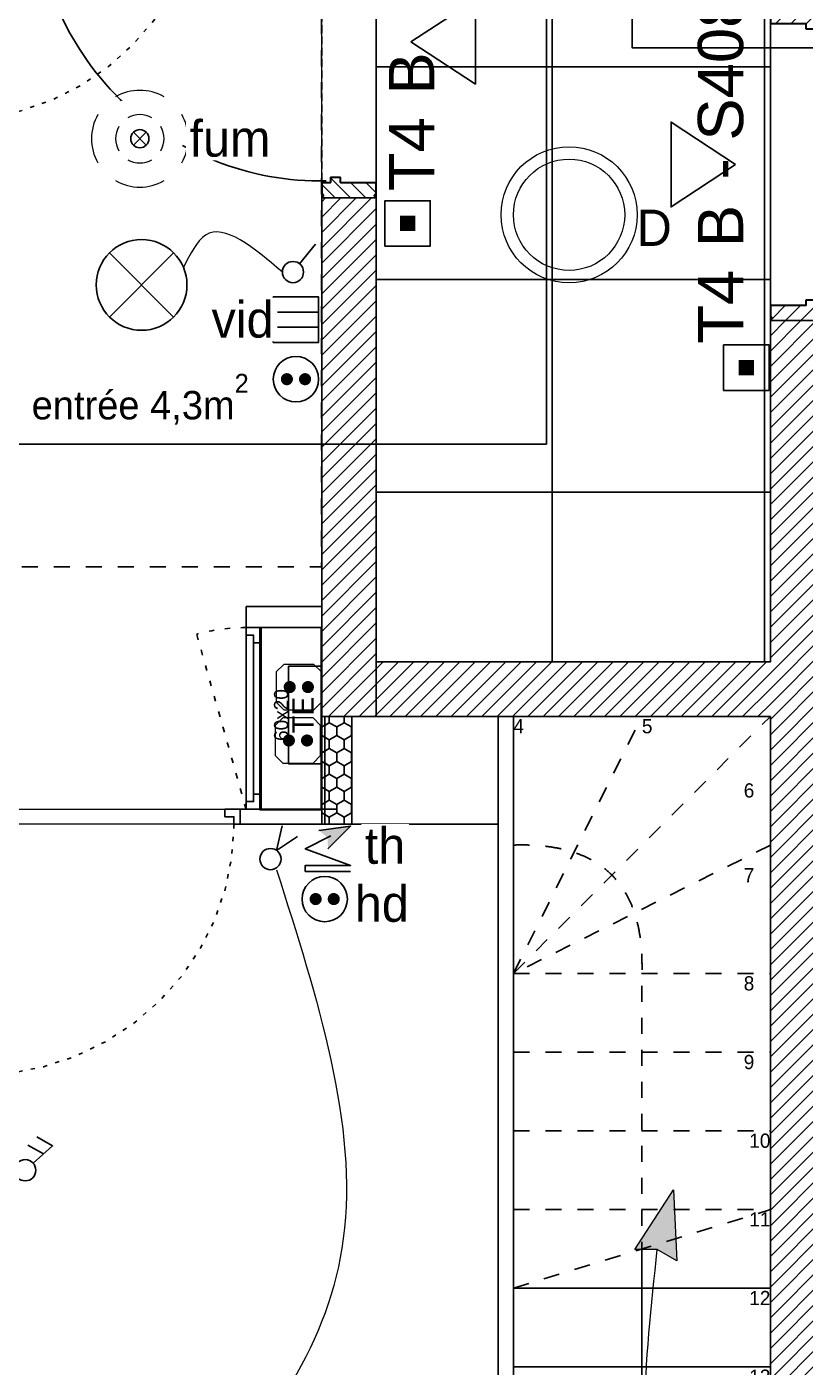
# Model space of a CAD drawing. Header units: centimetres. Extents: x -58072 to 12532, y -30603 to 6224.
# Drawn here: x 11185.5 to 11442.9, y 2738.3 to 3181.3 of the extents above; entities that cross this region are included whole.
import ezdxf

# ---------------------------------------------------------------- set-up
doc = ezdxf.new("R2010")
doc.units = ezdxf.units.CM
for name, pattern in [('Style de ligne -13', [0.147638, 0.098425, -0.049213]), ('Style de ligne -18', [0.164042, 0.054681, -0.109361]), ('Style de ligne -5', [0.20828, 0.069425, -0.138855]), ('VW-01', [0.41656, 0.20828, -0.20828])]:
    doc.linetypes.add(name, pattern=pattern)
for name, color, linetype in [('B Aménagement intérieur', 252, 'Continuous'), ('B GÈnÈral_Hatch', 252, 'Continuous'), ('B Général', 252, 'Continuous'), ('C ANNOTATIONS-prestations', 252, 'Continuous'), ('C ANNOTATIONS-prestations_Hatch', 252, 'Continuous'), ('C ANNOTATIONS-texte', 252, 'Continuous'), ('D SURFACES-shab', 252, 'Continuous'), ('F REMPLISSAGE-TE', 252, 'Continuous'), ('F REMPLISSAGE-TE_Hatch', 252, 'Continuous')]:
    doc.layers.add(name, color=color, linetype=linetype)
for name, color, linetype, lineweight in [('prlm-ELEC-CFA', 1, 'Continuous', 25), ('prlm-ELEC-CFO', 1, 'Continuous', 25), ('prlm-ELEC-SSI', 6, 'Continuous', 25), ('prlm-GAZ', 2, 'Continuous', 25)]:
    doc.layers.add(name, color=color, linetype=linetype, lineweight=lineweight)
doc.styles.add('Arial', font='arial.ttf', dxfattribs={"height": 12})
doc.styles.add('Eurostile', font='Eurosti.TTF')
doc.styles.add('prlm-elec-cfa', font='comic.ttf', dxfattribs={"height": 12})
doc.styles.add('prlm-elec-cfo', font='comic.ttf', dxfattribs={"height": 12})
doc.styles.add('prlm-elec-ssi', font='comic.ttf', dxfattribs={"height": 12})
pattern_1 = [(45, (0, 0), (2.4253472, -2.6458333), [])]
pattern_2 = [(-90, (-81.019, 107.5736), (2.4602994, -4.2613636), [2.840909, -5.6818181]), (30, (-81.019, 107.5736), (2.4602994, 4.2613636), [2.840909, -5.6818181]), (-30, (-76.0983, 104.7327), (4.92059883, -9e-09), [2.840909, -5.6818181])]

# ---------------------------------------------------------------- blocks, each defined once
blk = doc.blocks.new('B 60.PP 93_204 PF1_2h mur20')
at = {"layer": 'B GÈnÈral_Hatch', "linetype": 'Continuous'}
h = blk.add_hatch(dxfattribs=at)
h.set_pattern_fill('50_BETON', color=256, style=0, pattern_type=2)
h.set_pattern_definition(pattern_1)
edge = h.paths.add_edge_path()
edge.add_line((-51.6, -8.95), (-50.94, -8.37))
edge.add_line((-50.94, -8.37), (-50.93, -8.36))
edge.add_arc((-50.79, -8.52), 0.2, 48.9909, 131.0091, ccw=False)
edge.add_line((-50.66, -8.36), (-50.65, -8.37))
edge.add_line((-50.65, -8.37), (-50.1, -8.86))
edge.add_line((-50.1, -8.86), (-50.1, -8.86))
edge.add_arc((-50.06, -8.82), 0.05, 228.9909, 270)
edge.add_line((-50.06, -8.87), (-50.06, -8.87))
edge.add_line((-50.06, -8.87), (-46.7, -8.87))
edge.add_line((-46.7, -8.87), (-46.69, -8.87))
edge.add_arc((-46.69, -8.83), 0.0435, 270, 360)
edge.add_line((-46.65, -8.83), (-46.65, 2.7))
edge.add_arc((-46.48, 2.7), 0.174, 90, 180, ccw=False)
edge.add_line((-46.48, 2.87), (-46.45, 2.87))
edge.add_line((-46.45, 2.87), (-44.9, 2.87))
edge.add_line((-44.9, 2.87), (-44.89, 2.87))
edge.add_arc((-44.89, 2.91), 0.0435, 270, 360)
edge.add_line((-44.85, 2.91), (-44.85, 5.96))
edge.add_arc((-44.89, 5.96), 0.0435, 0, 90)
edge.add_line((-44.89, 6), (-44.9, 6))
edge.add_line((-44.9, 6), (-46.45, 6))
edge.add_line((-46.45, 6), (-46.48, 6))
edge.add_arc((-46.48, 6.17), 0.174, 180, 270, ccw=False)
edge.add_line((-46.65, 6.17), (-46.65, 8.83))
edge.add_arc((-46.69, 8.83), 0.0435, 0, 90)
edge.add_line((-46.69, 8.87), (-46.7, 8.87))
edge.add_line((-46.7, 8.87), (-50.06, 8.87))
edge.add_line((-50.06, 8.87), (-50.06, 8.87))
edge.add_arc((-50.06, 8.82), 0.05, 90, 131.0091)
edge.add_line((-50.1, 8.86), (-50.1, 8.86))
edge.add_line((-50.1, 8.86), (-50.65, 8.37))
edge.add_line((-50.65, 8.37), (-50.66, 8.37))
edge.add_arc((-50.79, 8.52), 0.2, 233.0967, 311.0091, ccw=False)
edge.add_line((-50.91, 8.36), (-50.92, 8.36))
edge.add_line((-50.92, 8.36), (-51.44, 8.81))
edge.add_line((-51.44, 8.81), (-51.44, 8.81))
edge.add_line((-51.44, 8.81), (-51.6, 8.95))
edge.add_line((-51.6, 8.95), (-51.6, -8.95))
h = blk.add_hatch(dxfattribs=at)
h.set_pattern_fill('50_BETON', color=256, style=0, pattern_type=2)
h.set_pattern_definition(pattern_1)
edge = h.paths.add_edge_path()
edge.add_line((51.6, -8.95), (50.94, -8.37))
edge.add_line((50.94, -8.37), (50.93, -8.36))
edge.add_arc((50.79, -8.52), 0.2, 48.9909, 131.0091)
edge.add_line((50.66, -8.36), (50.65, -8.37))
edge.add_line((50.65, -8.37), (50.1, -8.86))
edge.add_line((50.1, -8.86), (50.1, -8.86))
edge.add_arc((50.06, -8.82), 0.05, 270, 311.0091, ccw=False)
edge.add_line((50.06, -8.87), (50.06, -8.87))
edge.add_line((50.06, -8.87), (46.7, -8.87))
edge.add_line((46.7, -8.87), (46.69, -8.87))
edge.add_arc((46.69, -8.83), 0.0435, 180, 270, ccw=False)
edge.add_line((46.65, -8.83), (46.65, 2.7))
edge.add_arc((46.48, 2.7), 0.174, 0, 90)
edge.add_line((46.48, 2.87), (46.45, 2.87))
edge.add_line((46.45, 2.87), (44.9, 2.87))
edge.add_line((44.9, 2.87), (44.89, 2.87))
edge.add_arc((44.89, 2.91), 0.0435, 180, 270, ccw=False)
edge.add_line((44.85, 2.91), (44.85, 5.96))
edge.add_arc((44.89, 5.96), 0.0435, 90, 180, ccw=False)
edge.add_line((44.89, 6), (44.9, 6))
edge.add_line((44.9, 6), (46.45, 6))
edge.add_line((46.45, 6), (46.48, 6))
edge.add_arc((46.48, 6.17), 0.174, 270, 360)
edge.add_line((46.65, 6.17), (46.65, 8.83))
edge.add_arc((46.69, 8.83), 0.0435, 90, 180, ccw=False)
edge.add_line((46.69, 8.87), (46.7, 8.87))
edge.add_line((46.7, 8.87), (50.06, 8.87))
edge.add_line((50.06, 8.87), (50.06, 8.87))
edge.add_arc((50.06, 8.82), 0.05, 48.9909, 90, ccw=False)
edge.add_line((50.1, 8.86), (50.1, 8.86))
edge.add_line((50.1, 8.86), (50.65, 8.37))
edge.add_line((50.65, 8.37), (50.66, 8.37))
edge.add_arc((50.79, 8.52), 0.2, 228.9909, 306.9033)
edge.add_line((50.91, 8.36), (50.92, 8.36))
edge.add_line((50.92, 8.36), (51.44, 8.81))
edge.add_line((51.44, 8.81), (51.44, 8.81))
edge.add_line((51.44, 8.81), (51.6, 8.95))
edge.add_line((51.6, 8.95), (51.6, -8.95))
at = {"layer": 'B Général', "linetype": 'Style de ligne -13', "ltscale": 25.4}
for p, q in [((46.7, 9), (-46.7, 9)), ((46.7, -9), (-46.7, -9))]:
    blk.add_line(p, q, dxfattribs=at)
at = {"layer": 'B Général', "linetype": 'Continuous', "flags": 128}
for points in [[(45, 12), (48.5, 12), (48.5, 10), (50, 10), (50.01, 106), (48.51, 106), (48.51, 104), (45.01, 104)], [(0, -20.5), (-14, -41.85), (14, -41.85)]]:
    blk.add_lwpolyline(points, close=True, dxfattribs=at)
for points in [[(-46.5, 8.83), (-46.5, 6.17, 0.414214), (-46.46, 6.13), (-46.45, 6.13), (-44.9, 6.13), (-44.87, 6.13, -0.414214), (-44.7, 5.96), (-44.7, 2.91, -0.414214), (-44.87, 2.74), (-44.9, 2.74), (-46.45, 2.74), (-46.46, 2.74, 0.414214), (-46.5, 2.7), (-46.5, -8.83, -0.414214), (-46.67, -9), (-46.7, -9), (-50.06, -9), (-50.07, -9, -0.18087), (-50.2, -8.95), (-50.2, -8.95), (-50.76, -8.47), (-50.76, -8.46, 0.373975), (-50.83, -8.46), (-50.83, -8.47), (-51.49, -9.04), (-51.6, -8.95), (-50.94, -8.37), (-50.93, -8.36, -0.373975), (-50.66, -8.36), (-50.65, -8.37), (-50.1, -8.86), (-50.1, -8.86, 0.18087), (-50.06, -8.87), (-50.06, -8.87), (-46.7, -8.87), (-46.69, -8.87, 0.414214), (-46.65, -8.83), (-46.65, 2.7, -0.414214), (-46.48, 2.87), (-46.45, 2.87), (-44.9, 2.87), (-44.89, 2.87, 0.414214), (-44.85, 2.91), (-44.85, 5.96, 0.414214), (-44.89, 6), (-44.9, 6), (-46.45, 6), (-46.48, 6, -0.414214), (-46.65, 6.17), (-46.65, 8.83, 0.414214), (-46.69, 8.87), (-46.7, 8.87), (-50.06, 8.87), (-50.06, 8.87, 0.18087), (-50.1, 8.86), (-50.1, 8.86), (-50.65, 8.37), (-50.66, 8.37, -0.353689), (-50.91, 8.36), (-50.92, 8.36), (-51.44, 8.81), (-51.44, 8.81), (-51.6, 8.95), (-51.49, 9.04), (-50.88, 8.51, 0.385556), (-50.77, 8.46), (-50.76, 8.47), (-50.2, 8.95), (-50.2, 8.95, -0.18087), (-50.07, 9), (-50.06, 9), (-46.7, 9), (-46.67, 9, -0.414214)], [(46.5, 8.83), (46.5, 6.17, -0.414214), (46.46, 6.13), (46.45, 6.13), (44.9, 6.13), (44.87, 6.13, 0.414214), (44.7, 5.96), (44.7, 2.91, 0.414214), (44.87, 2.74), (44.9, 2.74), (46.45, 2.74), (46.46, 2.74, -0.414214), (46.5, 2.7), (46.5, -8.83, 0.414214), (46.67, -9), (46.7, -9), (50.06, -9), (50.07, -9, 0.18087), (50.2, -8.95), (50.2, -8.95), (50.76, -8.47), (50.76, -8.46, -0.373975), (50.83, -8.46), (50.83, -8.47), (51.49, -9.04), (51.6, -8.95), (50.94, -8.37), (50.93, -8.36, 0.373975), (50.66, -8.36), (50.65, -8.37), (50.1, -8.86), (50.1, -8.86, -0.18087), (50.06, -8.87), (50.06, -8.87), (46.7, -8.87), (46.69, -8.87, -0.414214), (46.65, -8.83), (46.65, 2.7, 0.414214), (46.48, 2.87), (46.45, 2.87), (44.9, 2.87), (44.89, 2.87, -0.414214), (44.85, 2.91), (44.85, 5.96, -0.414214), (44.89, 6), (44.9, 6), (46.45, 6), (46.48, 6, 0.414214), (46.65, 6.17), (46.65, 8.83, -0.414214), (46.69, 8.87), (46.7, 8.87), (50.06, 8.87), (50.06, 8.87, -0.18087), (50.1, 8.86), (50.1, 8.86), (50.65, 8.37), (50.66, 8.37, 0.353689), (50.91, 8.36), (50.92, 8.36), (51.44, 8.81), (51.44, 8.81), (51.6, 8.95), (51.49, 9.04), (50.88, 8.51, -0.385556), (50.77, 8.46), (50.76, 8.47), (50.2, 8.95), (50.2, 8.95, 0.18087), (50.07, 9), (50.06, 9), (46.7, 9), (46.67, 9, 0.414214)]]:
    blk.add_lwpolyline(points, format="xyb", close=True, dxfattribs=at)
at = {"layer": 'B Général', "linetype": 'Continuous'}
blk.add_circle((48.5, 9.5), 0.5, dxfattribs=at)
blk.add_arc((48.5, 9.5), 94.5, 90, 181.2323, dxfattribs=at)
at = {"layer": 'C ANNOTATIONS-prestations', "insert": (25.17, 12.23), "char_height": 7.056, "attachment_point": 1, "rotation": 90, "line_spacing_factor": 0.894578, "style": 'Eurostile'}
blk.add_mtext('PP 93*204\\PPF 1/2h\\P', dxfattribs=at)
blk = doc.blocks.new('B 60.Groupe-34-1')
at = {"layer": 'C ANNOTATIONS-prestations_Hatch', "linetype": 'Continuous'}
blk.add_hatch(color=250, dxfattribs=at).paths.add_polyline_path([(11393.47, 2650.19), (11388.94, 2634.39), (11384.97, 2650.33)])
at = {"layer": 'B Général', "linetype": 'VW-01', "ltscale": 25.4}
for p, q in [((11346.44, 2868.39), (11431.44, 2953.39)), ((11346.44, 2868.39), (11388.94, 2953.39)), ((11346.44, 2953.39), (11346.44, 2764.39)), ((11431.44, 2910.89), (11346.44, 2868.39)), ((11346.44, 2868.39), (11431.44, 2868.39)), ((11346.44, 2842.39), (11431.44, 2842.39)), ((11346.44, 2816.39), (11431.44, 2816.39)), ((11346.44, 2790.39), (11431.44, 2790.39)), ((11346.44, 2764.39), (11431.44, 2790.39))]:
    blk.add_line(p, q, dxfattribs=at)
at = {"layer": 'B Général', "linetype": 'Continuous'}
for p, q in [((11346.44, 2764.39), (11431.44, 2764.39)), ((11346.44, 2738.39), (11431.44, 2738.39)), ((11346.44, 2712.39), (11431.44, 2712.39)), ((11346.44, 2686.39), (11431.44, 2686.39)), ((11346.44, 2660.39), (11431.44, 2660.39)), ((11346.44, 2634.39), (11431.44, 2634.39))]:
    blk.add_line(p, q, dxfattribs=at)
at = {"layer": 'B Général', "linetype": 'VW-01', "ltscale": 25.4, "flags": 128}
blk.add_lwpolyline([(11431.44, 2790.39), (11431.44, 2953.39), (11346.44, 2953.39)], dxfattribs=at)
at = {"layer": 'B Général', "linetype": 'VW-01', "ltscale": 25.4}
blk.add_open_spline([(11346.44, 2910.89), (11390.33, 2912.27), (11388.94, 2868.39), (11388.94, 2822.89), (11388.94, 2777.39)], degree=2, knots=[0, 0, 0, 1, 1, 2, 2, 2], dxfattribs=at)
at = {"layer": 'C ANNOTATIONS-prestations', "linetype": 'Continuous'}
blk.add_line((11388.94, 2777.39), (11388.94, 2634.39), dxfattribs=at)
at = {"layer": 'C ANNOTATIONS-prestations', "linetype": 'Continuous', "flags": 128}
blk.add_lwpolyline([(11346.44, 2764.39), (11346.44, 2634.39), (11431.44, 2634.39), (11431.44, 2790.39)], dxfattribs=at)
at = {"layer": 'C ANNOTATIONS-prestations', "flags": 128}
blk.add_lwpolyline([(11393.47, 2650.19), (11388.94, 2634.39), (11384.97, 2650.33)], close=True, dxfattribs=at)
at = {"layer": 'C ANNOTATIONS-prestations', "line_spacing_factor": 0.894578, "style": 'Eurostile'}
for s, insert, char_height, width, attachment_point in [('4', (11346.44, 2952.52), 4.7, 8.8349, 1), ('5', (11388.94, 2952.52), 4.7, 8.8349, 1), ('6', (11422.61, 2931.29), 4.7, 8.8349, 1), ('7', (11422.61, 2903.27), 4.7, 8.8349, 1), ('8', (11422.61, 2867.52), 4.7, 8.8349, 1), ('9', (11422.61, 2841.52), 4.7, 8.8349, 1), ('10', (11431.44, 2815.52), 4.704, 22.4178, 3), ('11', (11431.44, 2789.52), 4.704, 22.9178, 3), ('12', (11431.44, 2763.52), 4.704, 22.9178, 3), ('13', (11431.44, 2737.52), 4.704, 22.9178, 3), ('14', (11431.44, 2711.52), 4.704, 22.9178, 3), ('15', (11431.44, 2685.52), 4.704, 22.9178, 3), ('16', (11431.44, 2659.61), 4.704, 22.9178, 3), ('17', (11431.44, 2633.61), 4.704, 22.9178, 3)]:
    blk.add_mtext(s, dxfattribs=dict(at, insert=insert, char_height=char_height, width=width, attachment_point=attachment_point))
blk = doc.blocks.new('B 60.Groupe-1')
at = {"layer": 'B Général', "flags": 128}
for points in [[(-31.46, -5.77), (-31.46, -0.77), (-28.96, -0.77), (-28.96, -3.27), (-26.46, -3.27), (-26.46, -5.77)], [(26.04, -0.77), (26.04, -3.27), (-28.96, -3.27), (-28.96, -0.77)], [(28.54, -5.77), (28.54, -0.77), (26.04, -0.77), (26.04, -3.27), (23.54, -3.27), (23.54, -5.77)]]:
    blk.add_lwpolyline(points, close=True, dxfattribs=at)
blk = doc.blocks.new('B 60.TE')
at = {"layer": 'B Général', "linetype": 'Style de ligne -5', "ltscale": 25.4}
blk.add_line((-31.46, -0.77), (26.39, 15.56), dxfattribs=at)
at = {"layer": 'B Général', "flags": 128}
for points in [[(28.54, -5.77), (28.54, -25.77), (-31.46, -25.77), (-31.46, -5.77)], [(15.79, -14.77), (15.79, -25.77), (-16.46, -25.77), (-16.46, -14.77)]]:
    blk.add_lwpolyline(points, close=True, dxfattribs=at)
at = {"layer": 'B Général', "linetype": 'Style de ligne -5', "ltscale": 25.4}
blk.add_arc((-34.54, -0.77), 63.08, 359.9968, 14.9984, dxfattribs=at)
at = {"layer": 'B Général'}
blk.add_blockref('B 60.Groupe-1', (0, 0), dxfattribs=at)
at = {"layer": 'B Général', "insert": (-0.34, -16.08), "char_height": 7.056, "width": 32.25, "attachment_point": 2, "line_spacing_factor": 0.894578, "style": 'Eurostile'}
blk.add_mtext('TE ', dxfattribs=at)
at = {"layer": 'C ANNOTATIONS-prestations', "insert": (-0.34, -14.77), "char_height": 4.704, "width": 32.25, "attachment_point": 8, "line_spacing_factor": 0.894578, "style": 'Eurostile'}
blk.add_mtext('60x20', dxfattribs=at)
blk = doc.blocks.new('B 60.PP 80')
at = {"layer": 'B Général', "flags": 128}
blk.add_lwpolyline([(-43, 2.5), (-43, 85.5), (-39, 85.5), (-39, 2.5)], close=True, dxfattribs=at)
at = {"layer": 'B Général', "linetype": 'Style de ligne -18', "ltscale": 25.4, "flags": 128}
blk.add_lwpolyline([(46, 2.5), (45.27, 13.33), (43.1, 23.98), (39.53, 34.26), (34.61, 44), (28.44, 53.03), (21.1, 61.19), (12.74, 68.35), (3.5, 74.38), (-6.47, 79.18), (-17, 82.67), (-27.91, 84.79), (-39, 85.5)], dxfattribs=at)
at = {"layer": 'B Général', "linetype": 'Continuous', "flags": 128}
for points in [[(-45, 2.5), (-43, 2.5), (-43, 0), (-40, 0), (-40, -2.5), (-45, -2.5)], [(48, 2.5), (46, 2.5), (46, 0), (43, 0), (43, -2.5), (48, -2.5), (48, -2.5), (48, -2.5), (48, 1.79), (48, 1.79)]]:
    blk.add_lwpolyline(points, close=True, dxfattribs=at)
at = {"layer": 'C ANNOTATIONS-prestations', "insert": (-37.5, 32.5), "char_height": 5.8796, "attachment_point": 1, "rotation": 90, "line_spacing_factor": 0.894578, "style": 'Eurostile'}
blk.add_mtext('PP 83 x 204', dxfattribs=at)
blk = doc.blocks.new('B 60.Groupe-35-1')
at = {"layer": 'B GÈnÈral_Hatch', "linetype": 'Continuous'}
h = blk.add_hatch(dxfattribs=at)
h.set_pattern_fill('PSE', color=256, angle=-90, style=0, pattern_type=2)
h.set_pattern_definition(pattern_2)
h.paths.add_polyline_path([(11283.04, 2953.39), (11293.04, 2953.39), (11293.04, 2917.74), (11283.04, 2917.74)])
at = {"layer": 'F REMPLISSAGE-TE_Hatch', "linetype": 'Continuous'}
h = blk.add_hatch(dxfattribs=at)
h.set_pattern_fill('PSE', color=256, angle=-90, style=0, pattern_type=2)
h.set_pattern_definition(pattern_2)
h.paths.add_polyline_path([(11284.04, 2953.39), (11283.04, 2953.39), (11283.04, 2917.74), (11284.04, 2917.74)])
h = blk.add_hatch(dxfattribs=at)
h.set_pattern_fill('PSE', color=256, angle=-90, style=0, pattern_type=2)
h.set_pattern_definition(pattern_2)
h.paths.add_polyline_path([(11293.04, 2953.39), (11284.04, 2953.39), (11284.04, 2917.74), (11293.04, 2917.74)])
at = {"layer": 'B Général', "linetype": 'Continuous'}
for p, q in [((11283.04, 2989.74), (11258.04, 2989.74)), ((11258.04, 2989.74), (11258.04, 2982.74)), ((11283.04, 2989.74), (11258.04, 2989.74)), ((11283.04, 2982.74), (11258.04, 2982.74)), ((11283.04, 2982.74), (11258.04, 2982.74)), ((11283.04, 2953.39), (11283.04, 2917.74)), ((11293.04, 2953.39), (11293.04, 2917.74)), ((11341.44, 2634.39), (11341.44, 2953.39)), ((11341.44, 2634.39), (11341.44, 2953.39)), ((11346.44, 2634.39), (11346.44, 2953.39)), ((11346.44, 2634.39), (11346.44, 2953.39)), ((11256.03, 2922.74), (11288.04, 2922.74)), ((11256.03, 2922.74), (11288.04, 2922.74)), ((11256.03, 2917.74), (11256.03, 2922.74)), ((11256.03, 2917.74), (11288.04, 2917.74)), ((11256.03, 2917.74), (11288.04, 2917.74)), ((11283.04, 2917.74), (11293.04, 2917.74)), ((11288.03, 2917.74), (11341.44, 2917.74))]:
    blk.add_line(p, q, dxfattribs=at)
at = {"layer": 'B Général', "linetype": 'VW-01', "ltscale": 25.4, "flags": 128}
blk.add_lwpolyline([(11163.03, 3222.89), (11283.03, 3222.89), (11283.03, 3002.89), (11163.03, 3002.89)], close=True, dxfattribs=at)
at = {"layer": 'D SURFACES-shab', "lineweight": 18, "flags": 128}
for points in [[(11163.03, 3247.39), (11163.03, 3007.74), (11098.03, 3007.74), (11098.03, 2922.74), (11258.04, 2922.74), (11258.04, 2989.74), (11283.05, 2989.74), (11283.04, 3247.39)], [(10854.38, 3007.74), (10854.38, 2346.49), (11431.44, 2346.49), (11431.44, 2634.39), (11341.44, 2634.39), (11341.44, 2917.74), (11093.03, 2917.74), (11093.03, 3007.74)]]:
    blk.add_lwpolyline(points, close=True, dxfattribs=at)
at = {"layer": 'F REMPLISSAGE-TE', "linetype": 'Continuous'}
blk.add_line((11284.04, 2953.39), (11284.04, 2917.74), dxfattribs=at)
blk.add_line((11284.04, 2953.39), (11284.04, 2917.74), dxfattribs=at)
at = {"layer": 'B Général'}
for name, p, rotation in [('B 60.PP 80', (11159.53, 3196.64), 270), ('B 60.TE', (11257.27, 2954.21), 89.99999999666491)]:
    blk.add_blockref(name, p, dxfattribs=dict(at, rotation=rotation))
blk.add_blockref('B 60.Groupe-34-1', (0, 0), dxfattribs=at)
at = {"layer": 'B Général', "xscale": -1, "rotation": 180}
blk.add_blockref('B 60.PP 80', (11208.03, 2920.24), dxfattribs=at)
at = {"layer": 'C ANNOTATIONS-texte', "insert": (11187.13, 3066.63), "char_height": 9.4074, "width": 125, "attachment_point": 1, "rotation": 360, "line_spacing_factor": 0.894578, "style": 'Eurostile'}
blk.add_mtext('entrée 4,3m{\\H0.6667x;\\S2^ ;}', dxfattribs=at)
blk = doc.blocks.new('xi.BSO')
at = {"layer": 'prlm-ELEC-CFO', "lineweight": 5}
blk.add_hatch(color=0, dxfattribs=at).paths.add_polyline_path([(-2.5, -2.5), (2.5, -2.5), (2.5, 2.5), (-2.5, 2.5)])
at = {"layer": 'prlm-ELEC-CFO', "color": 0, "flags": 128}
blk.add_lwpolyline([(-7.5, -7.5), (7.5, -7.5), (7.5, 7.5), (-7.5, 7.5)], close=True, dxfattribs=at)
blk = doc.blocks.new('xi.PTCE')
at = {"layer": 'prlm-ELEC-CFO', "color": 0}
for points in [[(-10.61, 10.61), (10.61, -10.61)], [(10.61, 10.61), (-10.61, -10.61)]]:
    blk.add_lwpolyline(points, dxfattribs=at)
at = {"layer": 'prlm-ELEC-CFO', "color": 0, "linetype": 'ByBlock'}
blk.add_circle((0, 0), 15, dxfattribs=at)
blk = doc.blocks.new('xi.FUM')
at = {"color": 0}
blk.add_wipeout([(-10.61, -10.61), (-15, 0), (-10.61, 10.61), (0, 15), (10.61, 10.61), (15, 0), (10.61, -10.61), (0, -15)], dxfattribs=at).dxf.layer = 'prlm-ELEC-SSI'
at = {"layer": 'prlm-ELEC-SSI', "color": 0}
for points in [[(-2.12, 2.12), (2.12, -2.12)], [(2.12, 2.12), (-2.12, -2.12)]]:
    blk.add_lwpolyline(points, dxfattribs=at)
blk.add_circle((0, 0), 3, dxfattribs=at)
at = {"layer": 'prlm-ELEC-SSI', "color": 0, "lineweight": 13}
for radius, start, end in [(16, 60, 120), (16, 150, 210), (8, 60, 120), (16, 330, 30), (8, 150, 210), (8, 330, 30), (8, 240, 300), (16, 240, 300)]:
    blk.add_arc((0, 0), radius, start, end, dxfattribs=at)
blk = doc.blocks.new('xi.VID')
at = {"layer": 'prlm-ELEC-CFA', "color": 0, "linetype": 'ByBlock', "lineweight": -2, "flags": 128}
blk.add_lwpolyline([(-7.5, 7.5), (7.5, 7.5), (7.5, -7.5), (-7.5, -7.5)], close=True, dxfattribs=at)
at = {"layer": 'prlm-ELEC-CFA', "color": 0}
for points in [[(-7.5, 2.5), (7.5, 2.5)], [(-7.5, -2.5), (7.5, -2.5)]]:
    blk.add_lwpolyline(points, dxfattribs=at)
blk = doc.blocks.new('xi.PC')
at = {"color": 0, "lineweight": 5}
blk.add_wipeout([(-7.5, -7.5), (7.5, -7.5), (7.5, 7.5), (-7.5, 7.5)], dxfattribs=at).dxf.layer = 'prlm-ELEC-CFO'
at = {"layer": 'prlm-ELEC-CFO', "color": 0, "linetype": 'ByBlock', "lineweight": 5, "const_width": 2}
for points in [[(-4, 0, 1), (-2, 0, 1)], [(2, 0, 1), (4, 0, 1)]]:
    blk.add_lwpolyline(points, format="xyb", close=True, dxfattribs=at)
at = {"layer": 'prlm-ELEC-CFO', "color": 0, "linetype": 'ByBlock', "lineweight": -2}
blk.add_circle((0, 0), 7.5, dxfattribs=at)
blk = doc.blocks.new('xi.PCGTL')
at = {"layer": 'prlm-ELEC-CFO', "color": 0, "lineweight": 0}
blk.add_lwpolyline([(-7.5, -5), (-5, -7.5), (5, -7.5), (7.5, -5), (7.5, 5), (5, 7.5), (-5, 7.5), (-7.5, 5)], close=True, dxfattribs=at)
at = {"layer": 'prlm-ELEC-CFO', "color": 0, "linetype": 'ByBlock', "lineweight": 5, "const_width": 2}
for points in [[(-4, 0, 1), (-2, 0, 1)], [(2, 0, 1), (4, 0, 1)]]:
    blk.add_lwpolyline(points, format="xyb", close=True, dxfattribs=at)
blk = doc.blocks.new('xi.fl')
at = {"layer": 'prlm-ELEC-CFO'}
blk.add_hatch(color=0, dxfattribs=at).paths.add_polyline_path([(20.38, 0), (-1.98, -7.2), (0, 0), (-1.98, 7.2)])
at = {"layer": 'prlm-ELEC-CFO', "color": 0, "lineweight": 5}
blk.add_lwpolyline([(20.38, 0), (-1.98, -7.2), (0, 0), (-1.98, 7.2)], close=True, dxfattribs=at)
blk = doc.blocks.new('xi.VV')
at = {"layer": 'prlm-ELEC-CFO', "color": 0}
blk.add_lwpolyline([(6.95, 3.42), (0.01, -1.13), (1.91, 6.95)], dxfattribs=at)
blk.add_circle((-2, -4), 3.5, dxfattribs=at)
blk = doc.blocks.new('xi.DA')
at = {"layer": 'prlm-ELEC-CFO', "color": 0}
for points in [[(0.61, -1.67), (7.04, 4.05), (1.81, 7.01)], [(4.05, 1.39), (-1.17, 4.34)]]:
    blk.add_lwpolyline(points, dxfattribs=at)
blk.add_circle((-2, -4), 3.5, dxfattribs=at)
blk = doc.blocks.new('xi.PCHD')
at = {"color": 0, "lineweight": 5}
blk.add_wipeout([(-7.5, -7.5), (7.5, -7.5), (7.5, 7.5), (-7.5, 7.5)], dxfattribs=at).dxf.layer = 'prlm-ELEC-CFO'
at = {"layer": 'prlm-ELEC-CFO', "color": 0, "linetype": 'ByBlock', "lineweight": 5, "const_width": 2}
for points in [[(-4, 0, 1), (-2, 0, 1)], [(2, 0, 1), (4, 0, 1)]]:
    blk.add_lwpolyline(points, format="xyb", close=True, dxfattribs=at)
at = {"layer": 'prlm-ELEC-CFO', "color": 0, "linetype": 'ByBlock', "lineweight": -2}
blk.add_circle((0, 0), 7.5, dxfattribs=at)
blk = doc.blocks.new('xi.TH')
at = {"color": 0, "lineweight": 5}
blk.add_wipeout([(-7.5, -7.5), (7.5, -7.5), (7.5, 7.5), (-7.5, 7.5)], dxfattribs=at).dxf.layer = 'prlm-ELEC-CFA'
at = {"layer": 'prlm-ELEC-CFA', "lineweight": 5}
blk.add_hatch(color=0, dxfattribs=at).paths.add_polyline_path([(-3, 6), (-0.1, 3.7), (0, 0), (7.5, 7.5)])
at = {"layer": 'prlm-ELEC-CFA', "color": 0}
for points in [[(-3, 6), (7.5, 7.5), (0, 0)], [(0.95, 4.23), (-7.5, 0), (7.5, -5.5), (-7.5, -5.5), (-7.5, -7.5), (7.5, -7.5)]]:
    blk.add_lwpolyline(points, dxfattribs=at)
blk = doc.blocks.new('xi.lumD')
at = {"layer": 'prlm-ELEC-CFO', "color": 0, "linetype": 'ByBlock', "lineweight": 13}
for radius in [22.49, 18.39]:
    blk.add_circle((0, 0), radius, dxfattribs=at)
blk = doc.blocks.new('xi.SA')
at = {"layer": 'prlm-ELEC-CFO', "color": 0}
blk.add_lwpolyline([(0.2, -1.28), (5.5, 5.28)], dxfattribs=at)
blk.add_circle((-2, -4), 3.5, dxfattribs=at)

msp = doc.modelspace()

# ---------------------------------------------------------------- hatches: boundary and pattern name
at = {"layer": 'B GÈnÈral_Hatch', "linetype": 'Continuous'}
h = msp.add_hatch(dxfattribs=at)
h.set_pattern_fill('50_BETON', color=256, style=0, pattern_type=2)
h.set_pattern_definition(pattern_1)
h.paths.add_polyline_path([(11301.042, 3124.789), (11283.042, 3124.789), (11283.042, 2953.389), (11301.042, 2953.389)])
h = msp.add_hatch(dxfattribs=at)
h.set_pattern_fill('50_BETON', color=256, style=0, pattern_type=2)
h.set_pattern_definition(pattern_1)
h.paths.add_polyline_path([(11431.443, 2336.491), (11449.443, 2336.491), (11449.443, 3084.223), (11431.443, 3084.223)])
h = msp.add_hatch(dxfattribs=at)
h.set_pattern_fill('50_BETON', color=256, style=0, pattern_type=2)
h.set_pattern_definition(pattern_1)
h.paths.add_polyline_path([(11431.443, 2953.388), (11431.443, 2971.388), (11301.042, 2971.388), (11283.042, 2953.388)])
at = {"layer": 'C ANNOTATIONS-prestations_Hatch', "linetype": 'Continuous'}
h = msp.add_hatch(dxfattribs=at)
h.set_pattern_fill('DALETTES TERRASSE 50X50', color=256, scale=1.406016, style=0, pattern_type=2)
h.set_pattern_definition([(0, (9531.354, 4152.3), (4e-15, -70.3008), []), (-90, (9531.354, 4152.3), (70.3008, 0), [])])
h.paths.add_polyline_path([(8944.484, 4282.216), (8944.484, 4137.39), (9060.484, 4137.39), (9060.484, 2350.491), (9190.484, 2350.491), (9190.796, 3716.389), (9189.484, 3716.389), (9189.484, 4137.39), (9812.484, 4137.39), (9812.484, 4152.352), (11301.042, 4152.352), (11301.042, 2971.388), (11431.443, 2971.388), (11431.445, 4152.297), (11431.445, 4282.297)])

# ---------------------------------------------------------------- linework, layer by layer
at = {"layer": 'B Général', "linetype": 'Continuous', "lineweight": 18}
for p, q in [((11283.042, 3124.789), (11283.042, 2953.389)), ((11301.042, 3124.789), (11301.042, 2953.389)), ((11431.443, 3084.223), (11431.443, 2971.388)), ((11301.042, 2971.388), (11431.443, 2971.388)), ((11283.042, 2953.388), (11431.443, 2953.388)), ((11431.443, 2953.388), (11431.443, 2346.491))]:
    msp.add_line(p, q, dxfattribs=at)
at = {"layer": 'B Général', "linetype": 'Continuous'}
for p, q in [((11283.042, 3124.789), (11283.042, 2953.389)), ((11283.042, 3124.789), (11301.042, 3124.789)), ((11301.042, 3124.789), (11301.042, 2953.389)), ((11431.443, 3084.223), (11431.443, 2971.388)), ((11431.443, 3084.223), (11449.443, 3084.223)), ((11301.042, 2971.388), (11431.443, 2971.388)), ((11283.042, 2953.388), (11431.443, 2953.388)), ((11431.443, 2953.388), (11431.443, 2346.491))]:
    msp.add_line(p, q, dxfattribs=at)
at = {"layer": 'C ANNOTATIONS-prestations', "linetype": 'Continuous', "flags": 128}
msp.add_lwpolyline([(8944.484, 4282.216), (8944.484, 4137.39), (9060.484, 4137.39), (9060.484, 2350.491), (9190.484, 2350.491), (9190.796, 3716.389), (9189.484, 3716.389), (9189.484, 4137.39), (9812.484, 4137.39), (9812.484, 4152.352), (11301.042, 4152.352), (11301.042, 2971.388), (11431.443, 2971.388), (11431.445, 4152.297), (11431.445, 4282.297)], close=True, dxfattribs=at)
at = {"layer": 'prlm-ELEC-CFO', "lineweight": 25}
msp.add_lwpolyline([(11262.585, 2982.796), (11282.846, 2982.796), (11282.846, 2922.56), (11262.585, 2922.56)], close=True, dxfattribs=at)
at = {"layer": 'prlm-ELEC-CFO', "lineweight": 13}
for points in [[(11270.034, 3100.262), (11244.629, 3112.455), (11237.325, 3101.801)], [(11268.109, 2902.744), (11290.197, 2780.823), (11142.738, 2612.083)], [(11419.88, 2624.162), (11397.196, 2669.598), (11394.034, 2777.234)]]:
    msp.add_spline(points, degree=3, dxfattribs=at)
at = {"layer": 'prlm-GAZ'}
for points in [[(11313.634, 4291.389), (11331.733, 4192.802), (11385.695, 4192.802), (11385.695, 3174.412), (11577.644, 3174.412)], [(11153.034, 3043.436), (11357.379, 3043.436), (11357.379, 4175.294), (11316.45, 4175.294), (11312.841, 4287.361)]]:
    msp.add_lwpolyline(points, dxfattribs=at)

# ---------------------------------------------------------------- block references
at = {"layer": 'B Aménagement intérieur'}
msp.add_blockref('B 60.Groupe-35-1', (0, 0), dxfattribs=at)
at = {"layer": 'B Général', "rotation": 90}
msp.add_blockref('B 60.PP 93_204 PF1_2h mur20', (11292.042, 3176.389), dxfattribs=at)
at = {"layer": 'B Général', "xscale": -1, "rotation": 270}
msp.add_blockref('B 60.PP 93_204 PF1_2h mur20', (11440.443, 3135.823), dxfattribs=at)
at = {"layer": 'prlm-ELEC-CFA'}
msp.add_blockref('xi.VID', (11274.537, 3084.53), dxfattribs=at)
at = {"layer": 'prlm-ELEC-CFO'}
for name, p, rotation in [('xi.lumD', (11364.856, 3119.206), 90), ('xi.fl', (11394.034, 2777.234), 74.73711296324538)]:
    msp.add_blockref(name, p, dxfattribs=dict(at, rotation=rotation))
for name, p in [('xi.BSO', (11311.458, 3116.363)), ('xi.PTCE', (11223.482, 3096.023)), ('xi.SA', (11275.534, 3104.262)), ('xi.BSO', (11423.473, 3068.668)), ('xi.PCGTL', (11275.477, 2963.1)), ('xi.PCGTL', (11275.197, 2945.44)), ('xi.VV', (11268.109, 2910.244)), ('xi.DA', (11187.003, 2807.398))]:
    msp.add_blockref(name, p, dxfattribs=at)

# ---------------------------------------------------------------- texts
at = {"layer": 'C ANNOTATIONS-texte', "style": 'Arial'}
for s, p in [('- S408', (11422.434, 3130.908)), ('B ', (11320.26, 3158.929)), ('T4', (11320.26, 3127.011)), ('B ', (11422.434, 3108.509)), ('T4', (11422.434, 3076.591))]:
    msp.add_text(s, height=15, rotation=90, dxfattribs=at).set_placement(p)

# ---------------------------------------------------------------- next in the draw order: block references
at = {"layer": 'prlm-ELEC-CFO'}
for name, p in [('xi.PC', (11274.536, 3064.863)), ('xi.PCHD', (11284.042, 2893.029))]:
    msp.add_blockref(name, p, dxfattribs=at)
at = {"layer": 'prlm-ELEC-SSI'}
msp.add_blockref('xi.FUM', (11222.909, 3144.337), dxfattribs=at)

# ---------------------------------------------------------------- next in the draw order: texts
at = {"layer": 'prlm-ELEC-CFA', "lineweight": 20, "char_height": 12, "attachment_point": 5, "line_spacing_factor": 0.8, "style": 'prlm-elec-cfa', "bg_fill": 3, "box_fill_scale": 1.1, "bg_fill_color": 256, "bg_fill_transparency": 0}
for s, insert in [('vid', (11256.873, 3084.53)), ('th', (11303.99, 2910.623))]:
    msp.add_mtext(s, dxfattribs=dict(at, insert=insert))
at = {"layer": 'prlm-ELEC-CFO', "lineweight": 20, "insert": (11393.028, 3120.915), "char_height": 12, "attachment_point": 2, "line_spacing_factor": 0.8, "style": 'prlm-elec-cfo', "bg_fill": 3, "box_fill_scale": 0.95, "bg_fill_color": 256, "bg_fill_transparency": 0}
msp.add_mtext('D', dxfattribs=at)

# ---------------------------------------------------------------- next in the draw order: block references
at = {"layer": 'prlm-ELEC-CFA'}
msp.add_blockref('xi.TH', (11285.111, 2909.68), dxfattribs=at)

# ---------------------------------------------------------------- next in the draw order: texts
at = {"layer": 'prlm-ELEC-CFO', "lineweight": 20, "insert": (11302.921, 2891.43), "char_height": 12, "attachment_point": 5, "line_spacing_factor": 0.8, "style": 'prlm-elec-cfo', "bg_fill": 3, "box_fill_scale": 1.1, "bg_fill_color": 256, "bg_fill_transparency": 0}
msp.add_mtext('hd', dxfattribs=at)
at = {"layer": 'prlm-ELEC-SSI', "lineweight": 20, "insert": (11252.717, 3144.337), "char_height": 12, "attachment_point": 5, "line_spacing_factor": 0.8, "style": 'prlm-elec-ssi', "bg_fill": 3, "box_fill_scale": 1.1, "bg_fill_color": 256, "bg_fill_transparency": 0}
msp.add_mtext('fum', dxfattribs=at)

doc.saveas('drawing.dxf')
